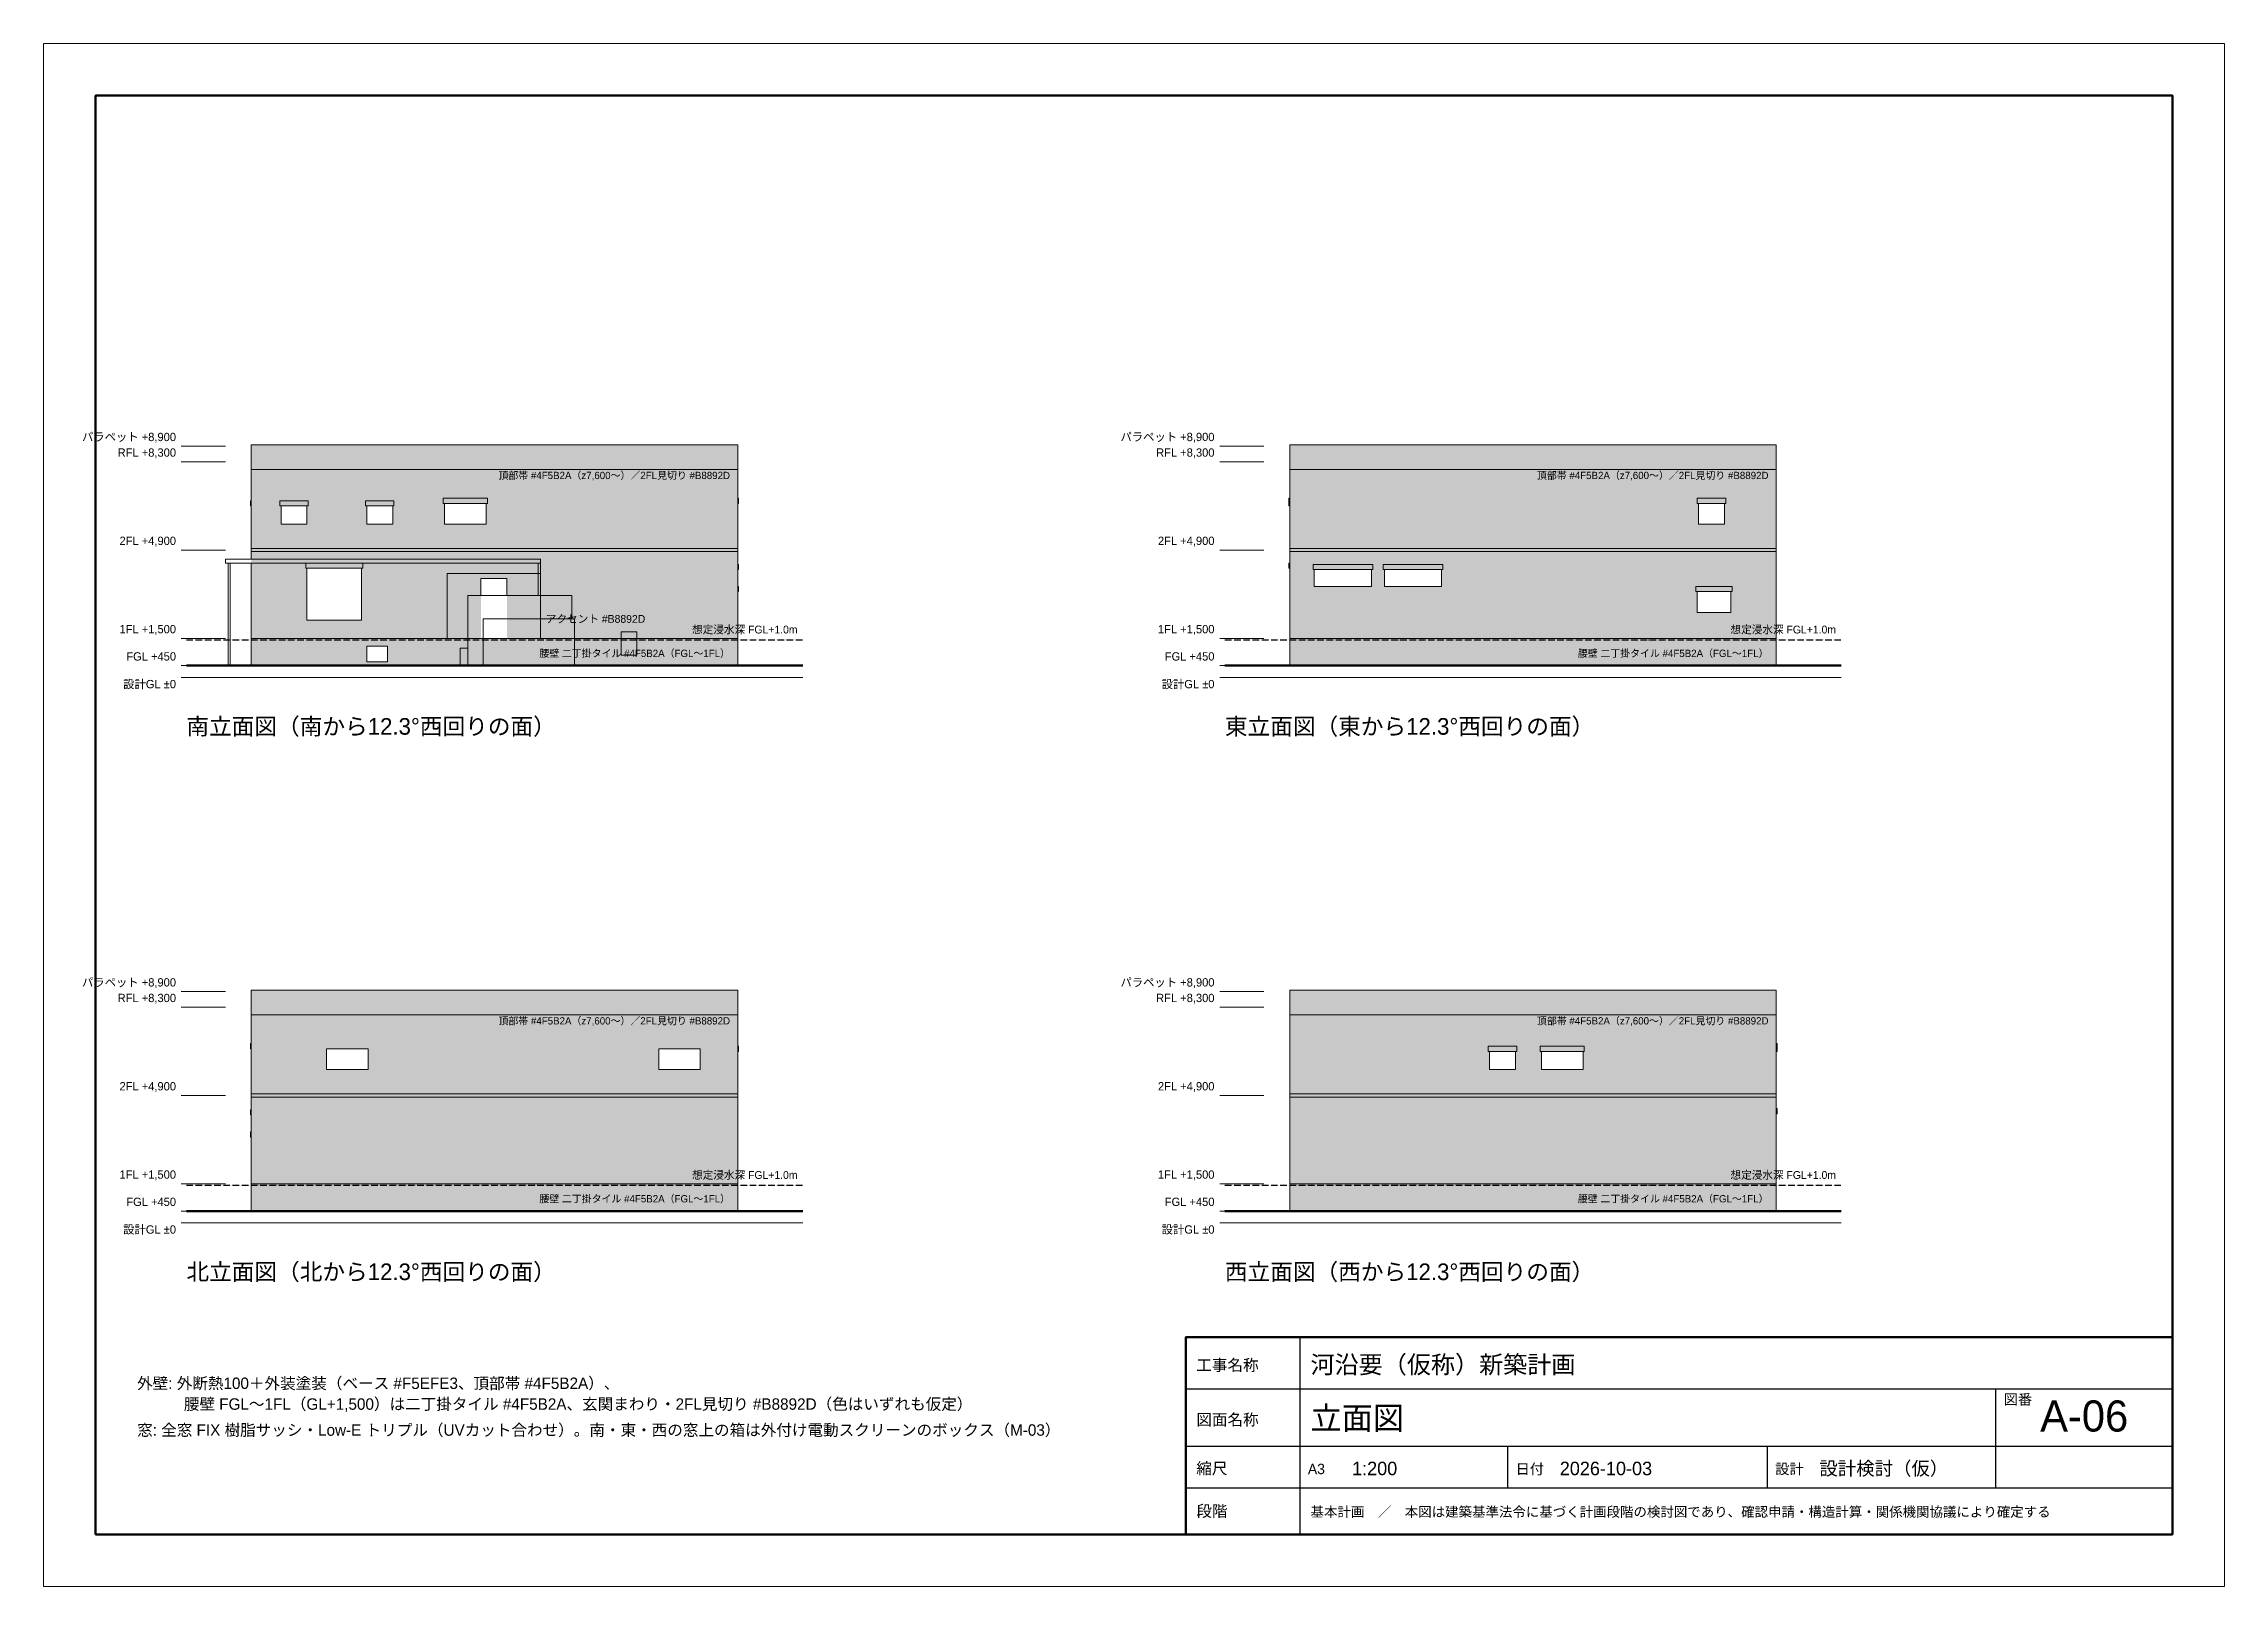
# Model space of a CAD drawing. Header units: millimetres. Extents: x 0 to 84000, y 0 to 59400.
import ezdxf
from ezdxf.enums import TextEntityAlignment as Align

# ---------------------------------------------------------------- set-up
doc = ezdxf.new("R2010")
doc.units = ezdxf.units.MM
doc.header["$LTSCALE"] = 100
doc.linetypes.add('DASHDOT', pattern=[3.556, 2.54, -0.508, 0, -0.508])
for name, color, linetype, lineweight in [('A-COLOR', 8, 'Continuous', 9), ('A-DOOR', 5, 'Continuous', 18), ('A-FLOOD', 5, 'DASHDOT', 25), ('A-GLAZ', 5, 'Continuous', 18), ('A-GROUND', 7, 'Continuous', 50), ('A-HIDDEN', 8, 'Continuous', 13), ('A-STRS', 7, 'Continuous', 18), ('A-SYMB', 7, 'Continuous', 18), ('A-TEXT', 7, 'Continuous', 18), ('A-VIS', 7, 'Continuous', 18), ('G-FRAME', 7, 'Continuous', 70), ('G-TITLE', 7, 'Continuous', 25)]:
    doc.layers.add(name, color=color, linetype=linetype, lineweight=lineweight)
doc.styles.add('JP', font='ipag.ttf')

msp = doc.modelspace()

# ---------------------------------------------------------------- hatches: boundary and pattern name
at = {"layer": 'A-COLOR', "true_color": 0xb0b59f}
h = msp.add_hatch(color=8, dxfattribs=at)
h.dxf.hatch_style = 1
h.paths.add_polyline_path([(8000, 43000), (8000, 43950), (26740, 43950), (26740, 43000)])
h = msp.add_hatch(color=8, dxfattribs=at)
h.dxf.hatch_style = 1
h.paths.add_polyline_path([(48000, 43000), (48000, 43950), (66740, 43950), (66740, 43000)])
at = {"layer": 'A-COLOR', "true_color": 0xf5efe3}
h = msp.add_hatch(color=8, dxfattribs=at)
h.dxf.hatch_style = 1
h.paths.add_polyline_path([(8000, 36500), (8000, 43000), (26740, 43000), (26740, 36500), (17845, 36500), (17845, 38800), (16845, 38800), (16845, 36500)])
h.paths.add_polyline_path([(10145, 39200), (10145, 37200), (12245, 37200), (12245, 39200)])
h.paths.add_polyline_path([(9145, 40900), (10145, 40900), (10145, 41600), (9145, 41600)])
h.paths.add_polyline_path([(12445, 41600), (12445, 40900), (13445, 40900), (13445, 41600)])
h.paths.add_polyline_path([(15445, 41700), (15445, 40900), (17045, 40900), (17045, 41700)])
h = msp.add_hatch(color=8, dxfattribs=at)
h.dxf.hatch_style = 1
h.paths.add_polyline_path([(48000, 36500), (48000, 43000), (66740, 43000), (66740, 36500)])
h.paths.add_polyline_path([(63695, 37500), (64995, 37500), (64995, 38300), (63695, 38300)])
h.paths.add_polyline_path([(48945, 38500), (51145, 38500), (51145, 39150), (48945, 39150)])
h.paths.add_polyline_path([(51645, 38500), (53845, 38500), (53845, 39150), (51645, 39150)])
h.paths.add_polyline_path([(63745, 40900), (64745, 40900), (64745, 41700), (63745, 41700)])
at = {"layer": 'A-COLOR', "true_color": 0xdfcaa0}
h = msp.add_hatch(color=8, dxfattribs=at)
h.dxf.hatch_style = 1
h.paths.add_polyline_path([(8000, 39840), (8000, 39960), (26740, 39960), (26740, 39840)])
h = msp.add_hatch(color=8, dxfattribs=at)
h.dxf.hatch_style = 1
h.paths.add_polyline_path([(48000, 39840), (48000, 39960), (66740, 39960), (66740, 39840)])
h = msp.add_hatch(color=8, dxfattribs=at)
h.dxf.hatch_style = 1
h.paths.add_polyline_path([(15545, 36500), (15545, 39000), (19145, 39000), (19145, 36500), (17845, 36500), (17845, 38800), (16845, 38800), (16845, 36500)])
at = {"layer": 'A-COLOR', "true_color": 0xb0b59f}
h = msp.add_hatch(color=8, dxfattribs=at)
h.dxf.hatch_style = 1
h.paths.add_polyline_path([(26740, 36500), (26740, 35450), (8000, 35450), (8000, 36500), (16845, 36500), (17845, 36500)])
h.paths.add_polyline_path([(12445, 35600), (13245, 35600), (13245, 36200), (12445, 36200)])
h = msp.add_hatch(color=8, dxfattribs=at)
h.dxf.hatch_style = 1
h.paths.add_polyline_path([(48000, 35450), (48000, 36500), (66740, 36500), (66740, 35450)])
h = msp.add_hatch(color=8, dxfattribs=at)
h.dxf.hatch_style = 1
h.paths.add_polyline_path([(8000, 22000), (8000, 22950), (26740, 22950), (26740, 22000)])
h = msp.add_hatch(color=8, dxfattribs=at)
h.dxf.hatch_style = 1
h.paths.add_polyline_path([(48000, 22000), (48000, 22950), (66740, 22950), (66740, 22000)])
at = {"layer": 'A-COLOR', "true_color": 0xf5efe3}
h = msp.add_hatch(color=8, dxfattribs=at)
h.dxf.hatch_style = 1
h.paths.add_polyline_path([(8000, 15500), (8000, 22000), (26740, 22000), (26740, 15500)])
h.paths.add_polyline_path([(12495, 19900), (12495, 20700), (10895, 20700), (10895, 19900)])
h.paths.add_polyline_path([(25295, 19900), (25295, 20700), (23695, 20700), (23695, 19900)])
h = msp.add_hatch(color=8, dxfattribs=at)
h.dxf.hatch_style = 1
h.paths.add_polyline_path([(48000, 15500), (48000, 22000), (66740, 22000), (66740, 15500)])
h.paths.add_polyline_path([(56695, 19900), (56695, 20600), (55695, 20600), (55695, 19900)])
h.paths.add_polyline_path([(59295, 19900), (59295, 20600), (57695, 20600), (57695, 19900)])
at = {"layer": 'A-COLOR', "true_color": 0xdfcaa0}
h = msp.add_hatch(color=8, dxfattribs=at)
h.dxf.hatch_style = 1
h.paths.add_polyline_path([(8000, 18840), (8000, 18960), (26740, 18960), (26740, 18840)])
h = msp.add_hatch(color=8, dxfattribs=at)
h.dxf.hatch_style = 1
h.paths.add_polyline_path([(48000, 18840), (48000, 18960), (66740, 18960), (66740, 18840)])
at = {"layer": 'A-COLOR', "true_color": 0xb0b59f}
h = msp.add_hatch(color=8, dxfattribs=at)
h.dxf.hatch_style = 1
h.paths.add_polyline_path([(8000, 14450), (8000, 15500), (26740, 15500), (26740, 14450)])
h = msp.add_hatch(color=8, dxfattribs=at)
h.dxf.hatch_style = 1
h.paths.add_polyline_path([(48000, 14450), (48000, 15500), (66740, 15500), (66740, 14450)])

# ---------------------------------------------------------------- linework, layer by layer
at = {"layer": 'A-DOOR', "lineweight": 18}
for points in [[(8000, 41600.5), (8000, 41600), (7970, 41600), (7970, 41800), (8000, 41800), (8000, 41799.5)], [(10195, 41800), (10195, 41600), (9095, 41600), (9095, 41800), (10195, 41800)], [(13495, 41800), (13495, 41600), (12395, 41600), (12395, 41800), (13495, 41800)], [(17095, 41900), (17095, 41700), (15395, 41700), (15395, 41900), (17095, 41900)], [(26740, 41899.5), (26740, 41900), (26770, 41900), (26770, 41700), (26740, 41700), (26740, 41700.5)], [(48000, 41700.5), (48000, 41700), (47970, 41700), (47970, 41900), (48000, 41900), (48000, 41899.5)], [(48000, 41600.5), (48000, 41600), (47970, 41600), (47970, 41700), (47970.5, 41700)], [(64795, 41900), (64795, 41700), (63695, 41700), (63695, 41900), (64795, 41900)], [(7105, 35450), (7105, 39400), (7185, 39400), (7185, 35450), (7105, 35450)], [(12295, 39400), (12295, 39200), (10095, 39200), (10095, 39400), (12295, 39400)], [(16845.5, 38150), (16845, 38150), (16845, 38800), (17845, 38800), (17845, 38150), (17844.5, 38150)], [(19055.5, 38150), (19055, 38150), (19055, 39400), (19135, 39400), (19135, 38150), (19134.5, 38150)], [(26740, 39349.5), (26740, 39350), (26770, 39350), (26770, 39150), (26740, 39150), (26740, 39150.5)], [(48000, 39200.5), (48000, 39200), (47970, 39200), (47970, 39400), (48000, 39400), (48000, 39399.5)], [(51195, 39350), (51195, 39150), (48895, 39150), (48895, 39350), (51195, 39350)], [(53895, 39350), (53895, 39150), (51595, 39150), (51595, 39350), (53895, 39350)], [(26740, 38499.5), (26740, 38500), (26770, 38500), (26770, 38300), (26740, 38300), (26740, 38300.5)], [(65045, 38500), (65045, 38300), (63645, 38300), (63645, 38500), (65045, 38500)], [(12445, 36200), (13245, 36200), (13245, 35600), (12445, 35600), (12445, 36200)], [(22245, 35850), (22245, 36750), (22845, 36750), (22845, 35850), (22245, 35850)], [(8000, 20700.5), (8000, 20700), (7970, 20700), (7970, 20900), (8000, 20900), (8000, 20899.5)], [(26740, 20799.5), (26740, 20800), (26770, 20800), (26770, 20600), (26740, 20600), (26740, 20600.5)], [(55645, 20800), (56745, 20800), (56745, 20600), (55645, 20600), (55645, 20800)], [(57645, 20800), (59345, 20800), (59345, 20600), (57645, 20600), (57645, 20800)], [(66740, 20899.5), (66740, 20900), (66770, 20900), (66770, 20800), (66769.5, 20800)], [(66740, 20799.5), (66740, 20800), (66770, 20800), (66770, 20600), (66740, 20600), (66740, 20600.5)], [(8000, 18150.5), (8000, 18150), (7970, 18150), (7970, 18350), (8000, 18350), (8000, 18349.5)], [(66740, 18399.5), (66740, 18400), (66770, 18400), (66770, 18200), (66740, 18200), (66740, 18200.5)], [(8000, 17300.5), (8000, 17300), (7970, 17300), (7970, 17500), (8000, 17500), (8000, 17499.5)]]:
    msp.add_lwpolyline(points, dxfattribs=at)
at = {"layer": 'A-FLOOD'}
for p, q in [((5500, 36450), (29240, 36450)), ((45500, 36450), (69240, 36450)), ((5500, 15450), (29240, 15450)), ((45500, 15450), (69240, 15450))]:
    msp.add_line(p, q, dxfattribs=at)
at = {"layer": 'A-GLAZ', "lineweight": 18}
for points in [[(10145, 41600), (10145, 40900), (9145, 40900), (9145, 41600), (10145, 41600)], [(13445, 41600), (13445, 40900), (12445, 40900), (12445, 41600), (13445, 41600)], [(17045, 41700), (17045, 40900), (15445, 40900), (15445, 41700), (17045, 41700)], [(64745, 41700), (64745, 40900), (63745, 40900), (63745, 41700), (64745, 41700)], [(12245, 39200), (12245, 37200), (10145, 37200), (10145, 39200), (12245, 39200)], [(51145, 39150), (51145, 38500), (48945, 38500), (48945, 39150), (51145, 39150)], [(53845, 39150), (53845, 38500), (51645, 38500), (51645, 39150), (53845, 39150)], [(64995, 38300), (64995, 37500), (63695, 37500), (63695, 38300), (64995, 38300)], [(10895, 20700), (12495, 20700), (12495, 19900), (10895, 19900), (10895, 20700)], [(23695, 20700), (25295, 20700), (25295, 19900), (23695, 19900), (23695, 20700)], [(55695, 20600), (56695, 20600), (56695, 19900), (55695, 19900), (55695, 20600)], [(57695, 20600), (59295, 20600), (59295, 19900), (57695, 19900), (57695, 20600)]]:
    msp.add_lwpolyline(points, dxfattribs=at)
at = {"layer": 'A-GROUND', "lineweight": 50}
for p, q in [((5500, 35450), (29240, 35450)), ((45500, 35450), (69240, 35450)), ((5500, 14450), (29240, 14450)), ((45500, 14450), (69240, 14450))]:
    msp.add_line(p, q, dxfattribs=at)
at = {"layer": 'A-HIDDEN'}
for p, q in [((5500, 35000), (29240, 35000)), ((45500, 35000), (69240, 35000)), ((5500, 14000), (29240, 14000)), ((45500, 14000), (69240, 14000))]:
    msp.add_line(p, q, dxfattribs=at)
at = {"layer": 'A-STRS', "lineweight": 18}
msp.add_lwpolyline([(16345, 35450.5), (16345, 35450), (16045, 35450), (16045, 36120), (16345, 36120), (16345, 36119.5)], dxfattribs=at)
at = {"layer": 'A-SYMB'}
for p, q in [((5300, 43900), (7000, 43900)), ((45300, 43900), (47000, 43900)), ((5300, 43300), (7000, 43300)), ((45300, 43300), (47000, 43300)), ((5300, 39900), (7000, 39900)), ((45300, 39900), (47000, 39900)), ((5300, 36500), (7000, 36500)), ((45300, 36500), (47000, 36500)), ((5300, 35450), (7000, 35450)), ((45300, 35450), (47000, 35450)), ((5300, 35000), (7000, 35000)), ((45300, 35000), (47000, 35000)), ((5300, 22900), (7000, 22900)), ((45300, 22900), (47000, 22900)), ((5300, 22300), (7000, 22300)), ((45300, 22300), (47000, 22300)), ((5300, 18900), (7000, 18900)), ((45300, 18900), (47000, 18900)), ((5300, 15500), (7000, 15500)), ((45300, 15500), (47000, 15500)), ((5300, 14450), (7000, 14450)), ((45300, 14450), (47000, 14450)), ((5300, 14000), (7000, 14000)), ((45300, 14000), (47000, 14000))]:
    msp.add_line(p, q, dxfattribs=at)
at = {"layer": 'A-VIS'}
for p, q in [((8000, 43000), (26740, 43000)), ((48000, 43000), (66740, 43000)), ((8000, 39960), (26740, 39960)), ((8000, 39840), (26740, 39840)), ((48000, 39960), (66740, 39960)), ((48000, 39840), (66740, 39840)), ((8000, 36500), (26740, 36500)), ((48000, 36500), (66740, 36500)), ((8000, 22000), (26740, 22000)), ((48000, 22000), (66740, 22000)), ((8000, 18960), (26740, 18960)), ((8000, 18840), (26740, 18840)), ((48000, 18960), (66740, 18960)), ((48000, 18840), (66740, 18840)), ((8000, 15500), (26740, 15500)), ((48000, 15500), (66740, 15500))]:
    msp.add_line(p, q, dxfattribs=at)
at = {"layer": 'A-VIS', "lineweight": 18}
for points in [[(8000.5, 39550), (8000, 39550), (8000, 39900), (8000, 43300), (8000, 43950), (26740, 43950), (26740, 43300), (26740, 39900), (26740, 36500), (26740, 35450), (20445, 35450), (20445, 35450.5)], [(48000, 43950), (48120, 43950), (66620, 43950), (66740, 43950), (66740, 43300), (66740, 39900), (66740, 36500), (66740, 35450), (66620, 35450), (48120, 35450), (48000, 35450), (48000, 36500), (48000, 39900), (48000, 43300), (48000, 43950)], [(9144.5, 41600), (9145, 41600), (9145, 40900), (10145, 40900), (10145, 41600), (10145.5, 41600)], [(12444.5, 41600), (12445, 41600), (12445, 40900), (13445, 40900), (13445, 41600), (13445.5, 41600)], [(15444.5, 41700), (15445, 41700), (15445, 40900), (17045, 40900), (17045, 41700), (17045.5, 41700)], [(63744.5, 41700), (63745, 41700), (63745, 40900), (64745, 40900), (64745, 41700), (64745.5, 41700)], [(7000, 39550), (15545, 39550), (19145, 39550), (19145, 39400), (15545, 39400), (7000, 39400), (7000, 39550)], [(16045, 35450.5), (16045, 35450), (13245, 35450), (12445, 35450), (8000, 35450), (8000, 36500), (8000, 39400), (8000.5, 39400)], [(10144.5, 39200), (10145, 39200), (10145, 37200), (12245, 37200), (12245, 39200), (12245.5, 39200)], [(17845.5, 38150), (17845, 38150), (17845, 38800), (16845, 38800), (16845, 38150), (16844.5, 38150)], [(48944.5, 39150), (48945, 39150), (48945, 38500), (51145, 38500), (51145, 39150), (51145.5, 39150)], [(51644.5, 39150), (51645, 39150), (51645, 38500), (53845, 38500), (53845, 39150), (53845.5, 39150)], [(16345.5, 35450), (16345, 35450), (16345, 38150), (20345, 38150), (20345, 37250), (20344.5, 37250)], [(63694.5, 38300), (63695, 38300), (63695, 37500), (64995, 37500), (64995, 38300), (64995.5, 38300)], [(16933.4, 35450), (16932.9, 35450), (16932.9, 37250), (20445, 37250), (20445, 35450), (20444.5, 35450)], [(12445, 35600), (13245, 35600), (13245, 36200), (12445, 36200), (12445, 35600)], [(8000, 18900), (8000, 22300), (8000, 22950), (26740, 22950), (26740, 22300), (26740, 18900), (26740, 15500), (26740, 14450), (8000, 14450), (8000, 15500), (8000, 18900)], [(48000, 22300), (48000, 22950), (48120, 22950), (66620, 22950), (66740, 22950), (66740, 22300), (66740, 18900), (66740, 15500), (66740, 14450), (66620, 14450), (48120, 14450), (48000, 14450), (48000, 15500), (48000, 18900), (48000, 22300)], [(12495, 19900), (12495, 20700), (10895, 20700), (10895, 19900), (12495, 19900)], [(25295, 20700), (23695, 20700), (23695, 19900), (25295, 19900), (25295, 20700)], [(55694.5, 20600), (55695, 20600), (55695, 19900), (56695, 19900), (56695, 20600), (56695.5, 20600)], [(57694.5, 20600), (57695, 20600), (57695, 19900), (59295, 19900), (59295, 20600), (59295.5, 20600)]]:
    msp.add_lwpolyline(points, dxfattribs=at)
at = {"layer": 'A-VIS'}
msp.add_lwpolyline([(15545, 36500), (19145, 36500), (19145, 39000), (15545, 39000)], close=True, dxfattribs=at)
at = {"layer": 'G-FRAME', "lineweight": 0}
msp.add_lwpolyline([(0, 0), (84000, 0), (84000, 59400), (0, 59400)], close=True, dxfattribs=at)
at = {"layer": 'G-FRAME'}
msp.add_lwpolyline([(2000, 2000), (82000, 2000), (82000, 57400), (2000, 57400)], close=True, dxfattribs=at)
at = {"layer": 'G-TITLE'}
for p, q in [((48400, 2000), (48400, 9600)), ((44000, 7600), (82000, 7600)), ((75200, 3800), (75200, 7600)), ((44000, 5400), (82000, 5400)), ((48400, 3800), (48400, 5400)), ((56400, 3800), (56400, 5400)), ((66400, 3800), (66400, 5400)), ((44000, 3800), (82000, 3800))]:
    msp.add_line(p, q, dxfattribs=at)
at = {"layer": 'G-TITLE', "lineweight": 50}
msp.add_lwpolyline([(44000, 2000), (82000, 2000), (82000, 9600), (44000, 9600)], close=True, dxfattribs=at)

# ---------------------------------------------------------------- texts
at = {"layer": 'A-FLOOD', "style": 'JP'}
for p in [(29040, 36600), (69040, 36600), (29040, 15600), (69040, 15600)]:
    msp.add_text('想定浸水深 FGL+1.0m', height=300, dxfattribs=at).set_placement(p, align=Align.BOTTOM_RIGHT)
at = {"layer": 'A-SYMB', "style": 'JP'}
for s, p in [('パラペット +8,900', (5100, 44000)), ('RFL +8,300', (5100, 43400)), ('パラペット +8,900', (45100, 44000)), ('RFL +8,300', (45100, 43400)), ('2FL +4,900', (5100, 40000)), ('2FL +4,900', (45100, 40000)), ('1FL +1,500', (5100, 36600)), ('1FL +1,500', (45100, 36600)), ('FGL +450', (5100, 35550)), ('FGL +450', (45100, 35550)), ('パラペット +8,900', (5100, 23000)), ('RFL +8,300', (5100, 22400)), ('パラペット +8,900', (45100, 23000)), ('RFL +8,300', (45100, 22400)), ('2FL +4,900', (5100, 19000)), ('2FL +4,900', (45100, 19000)), ('1FL +1,500', (5100, 15600)), ('1FL +1,500', (45100, 15600)), ('FGL +450', (5100, 14550)), ('FGL +450', (45100, 14550))]:
    msp.add_text(s, height=320, dxfattribs=at).set_placement(p, align=Align.BOTTOM_RIGHT)
for p in [(5100, 34900), (45100, 34900), (5100, 13900), (45100, 13900)]:
    msp.add_text('設計GL ±0', height=320, dxfattribs=at).set_placement(p, align=Align.TOP_RIGHT)
at = {"layer": 'A-TEXT', "style": 'JP'}
for s, p in [('頂部帯 #4F5B2A（z7,600〜）／2FL見切り #B8892D', (26440, 42550)), ('頂部帯 #4F5B2A（z7,600〜）／2FL見切り #B8892D', (66440, 42550)), ('腰壁 二丁掛タイル #4F5B2A（FGL〜1FL）', (26440, 35700)), ('腰壁 二丁掛タイル #4F5B2A（FGL〜1FL）', (66440, 35700)), ('頂部帯 #4F5B2A（z7,600〜）／2FL見切り #B8892D', (26440, 21550)), ('頂部帯 #4F5B2A（z7,600〜）／2FL見切り #B8892D', (66440, 21550)), ('腰壁 二丁掛タイル #4F5B2A（FGL〜1FL）', (26440, 14700)), ('腰壁 二丁掛タイル #4F5B2A（FGL〜1FL）', (66440, 14700))]:
    msp.add_text(s, height=280, dxfattribs=at).set_placement(p, align=Align.BOTTOM_RIGHT)
for s, height, p in [('アクセント #B8892D', 300, (19345, 37100)), ('外壁: 外断熱100＋外装塗装（ベース #F5EFE3、頂部帯 #4F5B2A）、', 440, (3600, 7600)), ('\u3000\u3000\u3000腰壁 FGL〜1FL（GL+1,500）は二丁掛タイル #4F5B2A、玄関まわり・2FL見切り #B8892D（色はいずれも仮定）', 440, (3600, 6800)), ('窓: 全窓 FIX 樹脂サッシ・Low-E トリプル（UVカット合わせ）。南・東・西の窓上の箱は外付け電動スクリーンのボックス（M-03）', 440, (3600, 5800))]:
    msp.add_text(s, height=height, dxfattribs=at).set_placement(p)
for s, p in [('南立面図（南から12.3°西回りの面）', (5500, 32600)), ('東立面図（東から12.3°西回りの面）', (45500, 32600)), ('北立面図（北から12.3°西回りの面）', (5500, 11600)), ('西立面図（西から12.3°西回りの面）', (45500, 11600))]:
    msp.add_text(s, height=640, dxfattribs=at).set_placement(p, align=Align.BOTTOM_LEFT)
at = {"layer": 'G-TITLE', "style": 'JP'}
for s, height, p in [('工事名称', 440, (44400, 8300)), ('河沿要（仮称）新築計画', 680, (48800, 8200)), ('立面図', 880, (48800, 6040)), ('図番', 400, (75500, 7000)), ('図面名称', 440, (44400, 6200)), ('縮尺', 440, (44400, 4320)), ('A3', 400, (48700, 4320)), ('1:200', 520, (50400, 4280)), ('日付', 400, (56700, 4320)), ('2026-10-03', 520, (58400, 4280)), ('設計', 400, (66700, 4320)), ('設計検討（仮）', 520, (68400, 4280)), ('段階', 440, (44400, 2680)), ('基本計画\u3000／\u3000本図は建築基準法令に基づく計画段階の検討図であり、確認申請・構造計算・関係機関協議により確定する', 380, (48800, 2680))]:
    msp.add_text(s, height=height, dxfattribs=at).set_placement(p)
msp.add_text('A-06', height=1200, dxfattribs=at).set_placement((78600, 5600), align=Align.BOTTOM_CENTER)

doc.saveas('drawing.dxf')
